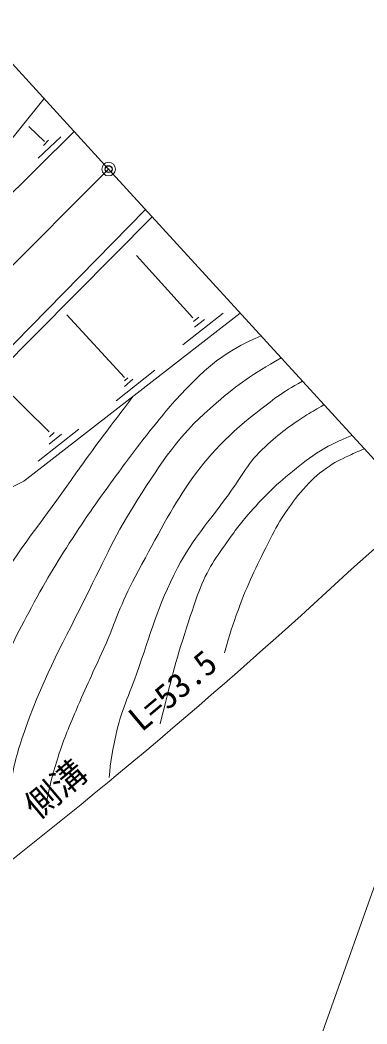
# Model space of a CAD drawing. Units: millimetres, scale not verified. Extents: x 40000 to 680000, y 20000 to 380000.
# Drawn here: x 281287 to 306783, y 268131 to 341903 of the extents above; entities that cross this region are included whole.
import ezdxf
from ezdxf.enums import TextEntityAlignment as Align

# ---------------------------------------------------------------- set-up
doc = ezdxf.new("R2010")
doc.units = ezdxf.units.MM
doc.header["$LTSCALE"] = 1000
doc.header["$PDMODE"] = 32
doc.header["$PDSIZE"] = 500
doc.linetypes.add('CHAIN', pattern=[18.5, 12, -1.5, 3.5, -1.5])
for name, color, linetype, lineweight in [('M-BGD', 7, 'Continuous', 13), ('M-BMK', 2, 'CHAIN', 13), ('M-BMK-SRVR', 3, 'Continuous', 13), ('M-STR-HTXT', 7, 'Continuous', 13)]:
    doc.layers.add(name, color=color, linetype=linetype, lineweight=lineweight)
doc.layers.add('M-OTRS', color=6, linetype='Continuous')
doc.styles.add('ＭＳ ゴシック', font='')
doc.styles.get('ＭＳ ゴシック').set_extended_font_data('MS Gothic')

msp = doc.modelspace()

# ---------------------------------------------------------------- linework, layer by layer
at = {"layer": 'M-BGD'}
for p, q in [((270193, 320148), (283054, 336135)), ((285263, 333719), (271252, 319883)), ((283092, 332990), (281935, 334084)), ((284274, 333317), (282628, 331757)), ((283380, 333067), (283004, 332690)), ((290507, 327983), (276914, 314129)), ((277350, 313708), (291003, 327440)), ((293980, 320021), (289833, 324610)), ((297473, 320363), (281574, 308011)), ((288975, 315637), (284723, 320235)), ((296211, 320354), (293257, 318040)), ((294415, 320072), (294038, 319759)), ((294843, 319903), (294104, 319325)), ((291190, 316185), (288351, 313933)), ((283425, 311640), (279894, 315112)), ((289219, 315620), (288952, 315387)), ((289584, 315519), (288963, 314985)), ((285600, 311829), (282605, 309493)), ((284337, 311462), (283434, 310736)), ((283791, 311594), (283441, 311287)), ((281574, 308011), (254010, 294423))]:
    msp.add_line(p, q, dxfattribs=at)
for points, knots in [([(299001, 318692), (297716, 318123), (297276, 317922), (296278, 317248), (295226, 316537), (294716, 316021), (293814, 315128), (292606, 313932), (292017, 313174), (290949, 311852), (289895, 310547), (289346, 309784), (288355, 308431), (287254, 306929), (286634, 306089), (285613, 304531), (284257, 302464), (283510, 301293), (282325, 299123), (281179, 297026), (280583, 295823), (279619, 293636), (278759, 291684), (278289, 290579), (277633, 288549), (276950, 286435), (276660, 285221), (276138, 283062), (275748, 281450), (275629, 280914), (275216, 278916)], [0, 0, 0, 0, 1, 1, 1, 2, 2, 2, 3, 3, 3, 4, 4, 4, 5, 5, 5, 6, 6, 6, 7, 7, 7, 8, 8, 8, 9, 9, 9, 10, 10, 10, 10]), ([(300478, 317077), (298217, 315778), (297444, 315233), (295718, 313767), (293168, 311603), (292071, 309984), (290254, 307176), (288520, 304495), (287770, 302853), (286361, 299987), (284450, 296102), (283165, 294003), (281717, 289923), (281150, 288328), (280861, 287408), (280603, 285734), (280370, 284224), (280356, 283627), (280354, 281829)], [0, 0, 0, 0, 1, 1, 1, 2, 2, 2, 3, 3, 3, 4, 4, 4, 5, 5, 5, 6, 6, 6, 6]), ([(302042, 315366), (300431, 314497), (299904, 314017), (298625, 313027), (294000, 309447), (292543, 306110), (289738, 300978), (288663, 299012), (288355, 297767), (287443, 295719), (286652, 293941), (286148, 292970), (285398, 291173), (284807, 289758), (284454, 288968), (284003, 287502), (283601, 286197), (283492, 285719), (283154, 284112)], [0, 0, 0, 0, 1, 1, 1, 2, 2, 2, 3, 3, 3, 4, 4, 4, 5, 5, 5, 6, 6, 6, 6]), ([(289579, 314230), (287780, 311852), (287304, 311247), (285897, 309297), (285435, 308658), (285174, 308301), (284722, 307655), (282680, 304740), (281335, 303234), (279530, 300167), (278341, 298148), (277518, 297084), (276627, 294917), (274621, 290040), (273359, 287298), (272275, 282138), (271751, 279643), (271549, 278704), (271217, 275697)], [0, 0, 0, 0, 1, 1, 1, 2, 2, 2, 3, 3, 3, 4, 4, 4, 5, 5, 5, 6, 6, 6, 6]), ([(303627, 313632), (303024, 313300), (302855, 313187), (302372, 312882), (301096, 312077), (300409, 311565), (299294, 310548), (298011, 309378), (297623, 308415), (296596, 307014), (295087, 304954), (294060, 303903), (292868, 301645), (291340, 298752), (290946, 296914), (289836, 293836), (289159, 291959), (288634, 290939), (288241, 288983), (288029, 287925), (287953, 287525), (287831, 286252)], [0, 0, 0, 0, 1, 1, 1, 2, 2, 2, 3, 3, 3, 4, 4, 4, 5, 5, 5, 6, 6, 6, 7, 7, 7, 7]), ([(305684, 311382), (304591, 310923), (304234, 310774), (303376, 310253), (302524, 309736), (302097, 309367), (301322, 308739), (300579, 308136), (300167, 307787), (299492, 307109), (298807, 306422), (298438, 306022), (297815, 305278), (297482, 304879), (297281, 304664), (296988, 304233), (296009, 302792), (295320, 302044), (294645, 300437), (294131, 299214), (293939, 298490), (293523, 297230), (292628, 294518), (292436, 293564), (291584, 290180)], [0, 0, 0, 0, 1, 1, 1, 2, 2, 2, 3, 3, 3, 4, 4, 4, 5, 5, 5, 6, 6, 6, 7, 7, 7, 8, 8, 8, 8]), ([(306596, 310385), (306066, 310177), (305916, 310109), (305490, 309910), (304808, 309590), (304418, 309410), (303800, 308978), (303057, 308458), (302695, 308082), (302092, 307406), (301514, 306757), (301236, 306352), (300751, 305631), (300206, 304821), (299958, 304329), (299521, 303456), (298588, 301592), (298044, 300548), (297333, 298588), (296885, 297356), (296735, 296914), (296304, 295393)], [0, 0, 0, 0, 1, 1, 1, 2, 2, 2, 3, 3, 3, 4, 4, 4, 5, 5, 5, 6, 6, 6, 7, 7, 7, 7])]:
    msp.add_open_spline(points, degree=3, knots=knots, dxfattribs=at)
at = {"layer": 'M-BMK'}
msp.add_line((287795, 330950), (272189, 315341), dxfattribs=at)
at = {"layer": 'M-BMK-SRVR'}
for p, q in [((266339, 354418), (287795, 330950)), ((287795, 330950), (312132, 304330)), ((300844, 260068), (320978, 316604))]:
    msp.add_line(p, q, dxfattribs=at)
msp.add_circle((287795, 330950), 500, dxfattribs=at)
msp.add_point((287795, 330950), dxfattribs=at)
at = {"layer": 'M-OTRS'}
msp.add_point((287795, 330950), dxfattribs=at)
at = {"layer": 'M-STR-HTXT'}
msp.add_line((310634, 305968), (305641, 301540), dxfattribs=at)
msp.add_arc((21910, 607718), 417430, 307.31218, 312.8209, dxfattribs=at)

# ---------------------------------------------------------------- texts
at = {"layer": 'M-STR-HTXT', "style": 'ＭＳ ゴシック'}
msp.add_text('側溝\u3000\u3000L=53.5', height=1833, rotation=40.077, dxfattribs=at).set_placement((282924, 282670), align=Align.BOTTOM_LEFT)

doc.saveas('drawing.dxf')
